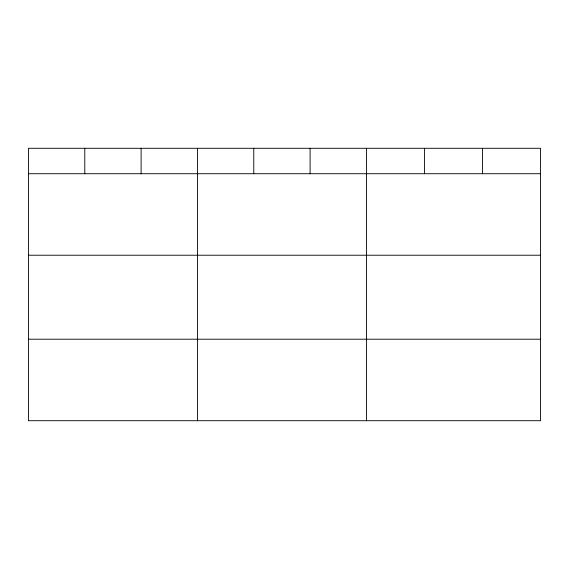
<?xml version="1.0" encoding="UTF-8"?>
<svg xmlns="http://www.w3.org/2000/svg" width="569" height="569" viewBox="0 0 569 569"><rect width="100%" height="100%" fill="white"/><g stroke="black" fill="none" stroke-linecap="round" stroke-linejoin="round"><path stroke-width="0.85" d="M540.55 255.225L540.55 148.289L28.45 148.289L28.45 420.711L540.55 420.711L540.55 255.225L28.45 255.225M28.45 173.723L540.55 173.723M28.45 339.202L540.55 339.202M482.512 148.289L482.512 173.723M424.474 148.289L424.474 173.723M366.436 148.289L366.436 420.711M310.105 148.289L310.105 173.723M253.774 148.289L253.774 173.723M197.443 148.289L197.443 420.711M141.112 148.289L141.112 173.723M84.781 148.289L84.781 173.723"/></g></svg>
